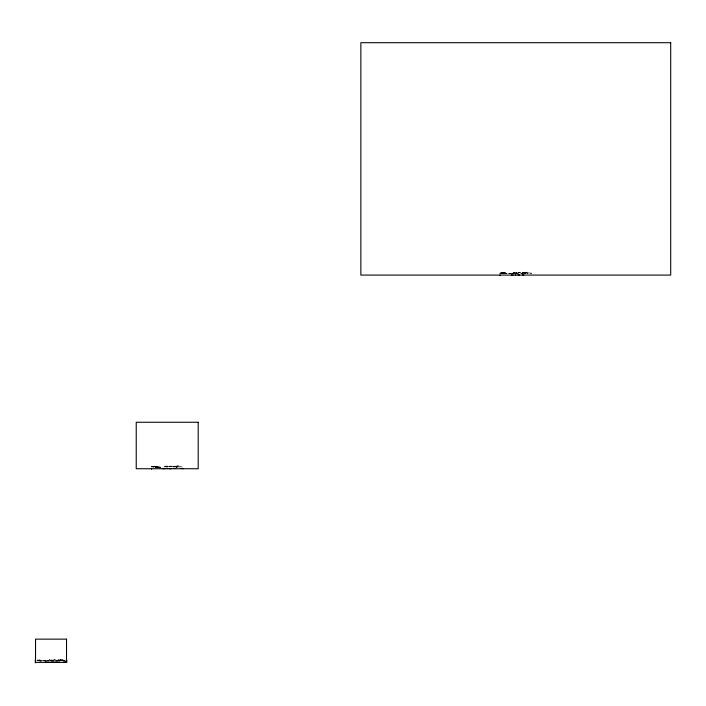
<?xml version="1.0" encoding="UTF-8"?>
<svg xmlns="http://www.w3.org/2000/svg" width="706" height="706" viewBox="0 0 706 706"><rect width="100%" height="100%" fill="white"/><g stroke="black" fill="none" stroke-linecap="round" stroke-linejoin="round"><path stroke-width="0.53" stroke-dasharray="3.53 2.65" d="M500.051 273.363L501.031 273.319A1.853 1.853 0 0 1 502.01 273.063L503.325 272.754C500.086 273.663 506.087 271.51 506.599 273.716L502.663 272.595L500.704 273.849L501.357 273.363L500.051 273.363L500.377 273.743M501.357 273.054L500.704 273.831L501.357 273.054L500.704 273.831L501.357 273.169L500.051 272.79L501.357 273.151M47.408 660.975L49.694 659.748L52.959 661.134L51.662 660.772M512.159 273.681L513.792 272.437L517.71 273.84L514.78 273.134L519.016 273.134M52.641 660.992L53.612 660.128A1.791 1.791 0 0 1 54.265 659.889L56.074 660.119A5.419 5.419 0 0 0 56.568 660.198L57.389 660.251A6.575 6.575 0 0 1 59.039 660.498L60.001 661.028M176.518 467.443L177.983 466.56L179.289 467.31M163.916 466.957L165.23 466.084L167.198 466.666M517.551 273.531L518.372 272.834A1.791 1.791 0 0 1 519.025 272.595L520.834 272.825A5.419 5.419 0 0 0 521.319 272.904L522.14 272.957M60.495 660.922L61.801 660.207L63.108 660.957M169.316 466.86L169.802 466.481A1.791 1.791 0 0 1 170.455 466.242L172.264 466.472A5.419 5.419 0 0 0 172.758 466.551L173.579 466.604M49.861 661.028L50.85 660.525L51.829 660.975M173.738 466.648L175.044 466.145L176.35 466.993L175.706 466.595L176.35 466.878L178.318 465.748L180.277 466.798M525.573 272.675L526.879 272.101L529.491 273.496M60.822 659.969L62.128 659.395L65.393 661.09M177.012 466.357L177.656 465.854L176.35 466.128L178.962 467.24M525.573 273.028L526.552 272.666L527.859 273.478M169.149 466.763L170.455 466.004L172.423 466.719M517.71 273.116L519.016 272.357L521.655 273.496L522.961 272.79M514.78 273.601L516.413 273.549M174.4 466.851L177.012 466.242M521.655 273.654L524.92 272.472L527.532 273.593M56.895 660.957L60.169 659.766L64.087 661.151M521.655 273.46L523.287 272.507L524.92 273.346L524.267 272.948L525.573 272.781M60.822 660.075L59.516 660.675L60.169 660.525L58.527 659.801L56.895 660.825L54.265 659.651L51.662 661.169M152.787 466.701L154.093 466.242L158.029 467.734M500.051 273.46L501.357 273.478L500.704 273.337M173.085 466.975L175.044 466.145L177.656 467.884M155.082 467.681L156.723 466.887A4.854 4.854 0 0 1 159.494 466.895M164.569 466.904L167.198 465.96L169.149 467.01M39.554 660.984L40.533 660.534M504.631 273.522L505.293 273.24M158.682 467.416L159.997 467.434L158.029 467.434L158.682 467.681L159.335 467.716L157.376 466.878L160.65 467.248L158.682 467.69L158.029 467.46L160.65 467.434C158.012 468.616 156.123 464.875 153.44 466.745A1.853 1.853 0 0 0 152.787 466.816L151.49 466.437L152.787 466.798M160.65 467.31L158.682 467.663C157.765 465.448 150.766 467.557 155.408 466.242L152.134 466.666L151.49 466.189L151.49 466.834M528.838 273.063L530.153 272.825L531.133 273.804M180.277 466.71L182.236 466.975M64.087 660.357L65.393 660.119M530.806 273.619L531.459 273.045L531.459 273.61M58.21 660.092L56.895 660.622L58.854 659.792L60.822 661.178M511.832 273.637L515.106 272.339L517.71 273.363M509.211 273.654L513.138 273.549L511.832 273.628M43.145 660.94L48.387 660.604L47.081 660.931M155.408 467.566L160.65 467.204A10.714 10.714 0 0 1 160.324 467.116L159.503 466.869M512.485 273.504L515.106 272.948L516.413 273.407M500.704 273.531L500.051 273.293L501.357 273.513M151.49 466.94L152.134 466.728M524.92 273.487L526.552 272.913L527.859 273.663M60.169 660.781L61.801 659.96L63.434 661.081M165.23 466.807L167.851 466.975M51.662 660.242L50.029 660.428L51.662 660.701L50.355 660.242L47.726 660.737L50.355 659.633L53.612 661.143L51.662 660.207L54.265 660.428M522.961 273.213L521.655 273.54L522.961 272.604L524.267 272.79M58.21 660.516L56.895 660.834L58.21 661.354M153.44 466.745L156.07 466.534L154.093 466.825L156.397 467.725M500.051 273.293L500.704 273.169L500.051 272.657M166.545 466.869L169.149 466.366L170.455 466.781M46.755 660.984L47.893 660.922A2.021 2.021 0 0 1 48.22 660.992M44.46 660.851L46.428 661.01M41.195 661.028L39.88 660.957L43.145 661.063M39.88 660.957L40.533 660.86L37.25 659.96M36.924 660.384A1.853 1.853 0 0 1 37.25 660.357L39.88 659.898L41.839 661.01M64.414 660.966L65.393 661.01M62.772 660.931L64.087 660.807M53.612 660.887L54.265 660.904M37.25 660.075L41.839 660.798M44.46 660.94L45.775 661.045M502.01 273.063L503.652 273.54M152.134 466.816L151.49 466.304M37.25 660.357L39.227 660.984M176.35 467.637L177.012 467.76L176.35 467.134L177.656 466.322L179.289 467.125M154.093 467.637L152.787 467.16M52.959 660.657L51.662 659.854L52.959 660.807M516.413 272.913L517.71 273.531M524.434 273.557L523.773 273.257A6.575 6.575 0 0 0 522.14 272.975M159.335 467.531L160.65 468.21M511.179 273.716L509.211 273.557A10.714 10.714 0 0 1 508.894 273.46L508.064 273.222A4.854 4.854 0 0 0 505.275 273.187M506.599 273.504C505.611 272.172 500.219 273.549 503.978 272.578L502.663 272.913L503.978 273.09L500.051 272.542L500.051 273.663M40.524 660.481A4.854 4.854 0 0 1 43.304 660.542L44.134 660.763A10.714 10.714 0 0 0 44.955 660.992M173.579 466.622A6.575 6.575 0 0 1 175.229 466.851M159.177 467.654A8.569 8.569 0 0 1 159.838 467.725M525.405 273.469L524.92 273.663L525.405 273.469M58.21 659.889L56.895 660.763L58.21 659.942M513.792 273.16L513.138 273.443L513.792 273.169M49.041 660.454L48.387 660.737L49.041 660.463M177.012 466.966L176.35 467.222L177.012 466.966M48.387 660.56L47.726 660.816L48.387 660.56M37.912 660.207L37.25 660.392L39.88 660.172L37.912 660.216M503.325 272.701L502.663 272.931L503.325 272.71M524.92 273.187L524.267 273.381L524.92 273.231M504.631 272.878L503.978 273.037L504.631 272.887M503.978 272.948L502.663 273.178L503.978 272.966M39.218 660.242L37.912 660.472L39.88 660.181L39.218 660.269M515.768 273.107L515.106 273.222L515.768 273.169M51.008 660.41L50.355 660.516L51.008 660.463M159.335 467.39L158.682 467.487L159.997 467.496L159.335 467.407M156.723 467.213L156.07 467.31L156.723 467.222M502.01 272.781L501.357 272.86L502.01 272.781M153.44 466.428L152.787 466.507L153.44 466.428M525.573 272.595L524.92 272.481L525.573 272.595M60.822 659.889L60.169 659.783L60.822 659.889M503.978 273.09L502.663 272.851L503.978 273.187M39.218 660.481L37.912 660.145L39.218 660.481M158.682 467.681L158.029 467.39L158.682 467.69M506.599 273.707L505.946 273.248L506.599 273.716M517.71 273.504L516.413 272.569L517.71 273.504"/><path stroke-width="1.06" d="M66.708 660.701L65.393 662.272L64.087 661.813M59.516 661.928L58.369 662.44L56.736 661.875M51.829 661.813L51.176 662.237A1.006 1.006 0 0 1 50.682 662.299L50.523 662.272M48.873 661.901L48.379 662.246A1.739 1.739 0 0 1 47.567 662.449L45.943 662.025M175.538 468.422L173.411 468.413M164.895 468.387L164.569 468.599A1.739 1.739 0 0 1 163.757 468.802L162.292 468.44M167.693 468.413L167.366 468.59A1.006 1.006 0 0 1 167.04 468.66M171.611 468.396L170.128 468.916L169.149 468.44M519.678 274.987L517.877 274.934M523.773 274.996L522.466 274.978M181.91 468.475L180.604 468.396M55.915 661.857L53.938 662.563L52.8 661.937M515.274 274.978L515.442 275.005A1.006 1.006 0 0 0 515.768 274.996M511.347 274.969L512.318 275.155A1.739 1.739 0 0 0 513.138 274.952M66.055 661.337L66.708 661.999M500.051 274.996L500.051 275.596M182.898 468.396L182.898 468.881M151.49 468.396L151.49 469.243M66.708 660.357L66.708 662.528M35.3 659.828L35.3 662.89M45.599 661.928A8.569 8.569 0 0 1 45.916 662.06M670.7 42.704L360.863 42.704L360.863 275.084L670.7 275.084L670.7 42.704M198.201 422.259L136.232 422.259L136.232 468.731L198.201 468.731L198.201 422.259M66.523 639.142L35.538 639.142L35.538 662.378L66.523 662.378L66.523 639.142"/></g></svg>
